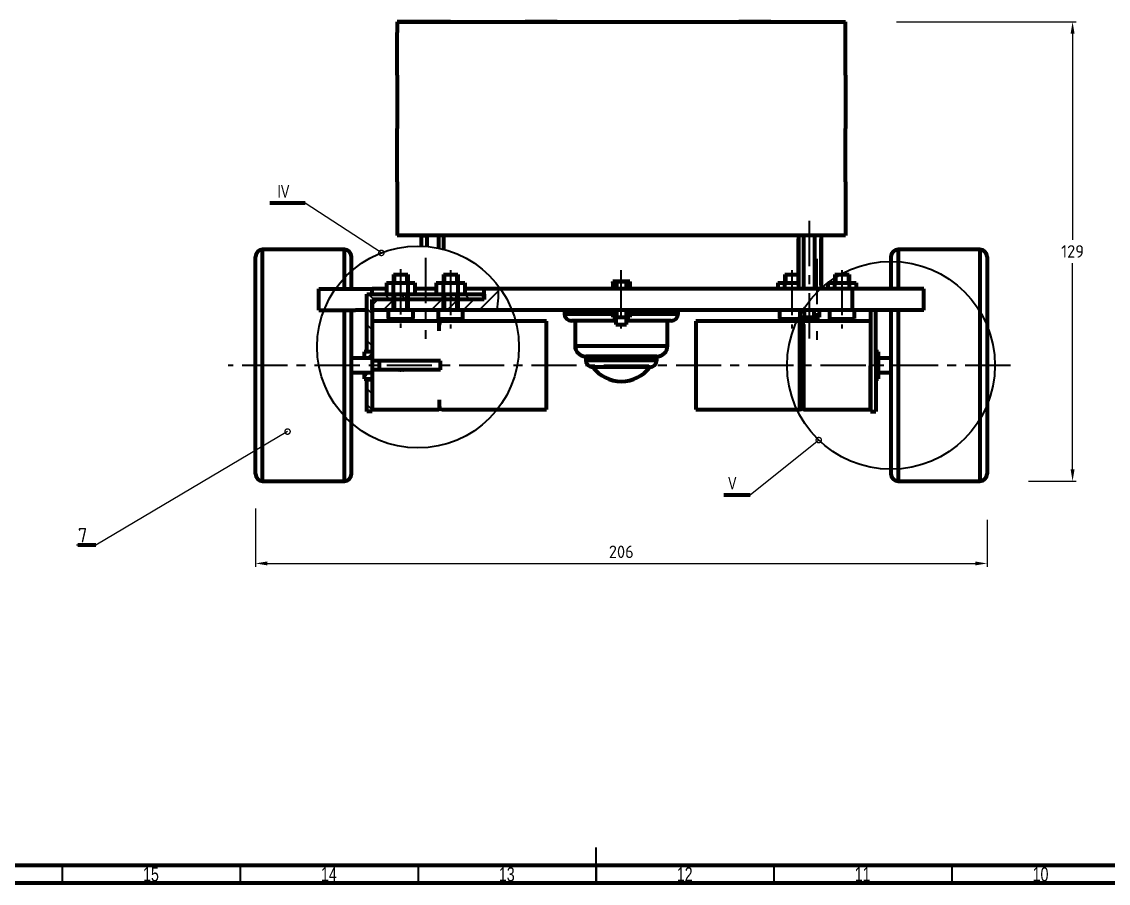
# Model space of a CAD drawing. Header units: millimetres. Extents: x 15 to 1184, y 5 to 836.
# Drawn here: x 438.1 to 743.4, y 5 to 247 of the extents above; entities that cross this region are included whole.
import ezdxf
from ezdxf import colors
from ezdxf.entities.mleader import LeaderData, LeaderLine
from ezdxf.math import Vec2, Vec3

# ---------------------------------------------------------------- set-up
doc = ezdxf.new("R2010")
doc.units = ezdxf.units.MM
doc.header["$PDSIZE"] = -1
doc.linetypes.add('CENTERX2', pattern=[20.32, 12.7, -2.54, 2.54, -2.54])
doc.layers.get('0').update_dxf_attribs({"lineweight": 70})
for name, color, linetype, lineweight in [('D35', 7, 'Continuous', 35), ('D70', 7, 'Continuous', 70), ('DIM', 2, 'Continuous', 35), ('HAT', 4, 'Continuous', 35), ('TRUC', 6, 'CENTERX2', 35)]:
    doc.layers.add(name, color=color, linetype=linetype, lineweight=lineweight)
doc.styles.add('SLDTEXTSTYLE0', font='TXT', dxfattribs={"width": 0.75})
doc.styles.get("Standard").update_dxf_attribs({"font": ''})
doc.styles.get('Standard').set_extended_font_data('TCVN 7284')
doc.dimstyles.new('ISO-25', dxfattribs={"dimtxt": 2.5, "dimasz": 2.5, "dimexe": 1.25, "dimexo": 0.625, "dimtad": 1, "dimtxsty": 'Standard', "dimcen": 2.5, "dimadec": 0, "dimazin": 0, "dimtfac": 1, "dimtmove": 0, "dimatfit": 3, "dimfxl": 1, "dimarcsym": 0})
pattern_1 = [(135, (-97.7323, 0), (-2.245064, -2.245064), [])]
pattern_2 = [(45, (-97.7323, 0), (-2.245064, 2.245064), [])]

# ---------------------------------------------------------------- blocks, each defined once
blk = doc.blocks.new('*D13')
at = {"layer": 'Defpoints', "color": 0, "transparency": 16777216}
for p in [(682.9, 246.95), (720.01, 117.95), (733.42, 117.95)]:
    blk.add_point(p, dxfattribs=at)
at = {"layer": 'DIM', "color": 0, "lineweight": -2, "transparency": 16777216}
for p, q in [((683.9, 246.95), (734.42, 246.95)), ((733.42, 243.65), (733.42, 185.73)), ((733.42, 121.25), (733.42, 179.18)), ((721.01, 117.95), (734.42, 117.95))]:
    blk.add_line(p, q, dxfattribs=at)
at = {"layer": 'DIM', "color": 0, "transparency": 16777216}
for points in [[(732.87, 243.65), (733.97, 243.65), (733.42, 246.95)], [(732.87, 121.25), (733.97, 121.25), (733.42, 117.95)]]:
    blk.add_solid(points, dxfattribs=at)
at = {"layer": 'DIM', "color": 0, "transparency": 16777216, "insert": (733.42, 182.45), "char_height": 3.5, "attachment_point": 5}
blk.add_mtext('129', dxfattribs=at)
blk = doc.blocks.new('*D14')
at = {"layer": 'Defpoints', "color": 0, "transparency": 16777216}
for p in [(503.79, 111.22), (709.39, 108.09), (709.39, 94.82)]:
    blk.add_point(p, dxfattribs=at)
at = {"layer": 'DIM', "color": 0, "lineweight": -2, "transparency": 16777216}
for p, q in [((503.79, 110.22), (503.79, 93.82)), ((709.39, 107.09), (709.39, 93.82)), ((507.09, 94.82), (706.09, 94.82))]:
    blk.add_line(p, q, dxfattribs=at)
at = {"layer": 'DIM', "color": 0, "transparency": 16777216}
for points in [[(507.09, 95.37), (507.09, 94.27), (503.79, 94.82)], [(706.09, 95.37), (706.09, 94.27), (709.39, 94.82)]]:
    blk.add_solid(points, dxfattribs=at)
at = {"layer": 'DIM', "color": 0, "transparency": 16777216, "insert": (606.59, 98.09), "char_height": 3.5, "attachment_point": 5}
blk.add_mtext('206', dxfattribs=at)
blk = doc.blocks.new('_DotSmall')
at = {"color": 0, "linetype": 'ByBlock', "const_width": 0.5}
blk.add_lwpolyline([(-0.0625, 0, 1), (0.0625, 0, 1)], format="xyb", close=True, dxfattribs=at)

msp = doc.modelspace()

# ---------------------------------------------------------------- hatches: boundary and pattern name
at = {"linetype": 'Continuous', "lineweight": 18}
h = msp.add_hatch(dxfattribs=at)
h.set_pattern_fill('ANSI34', style=0)
edge = h.paths.add_edge_path(flags=0)
edge.add_spline(control_points=[(669.789, 171.953), (669.87, 170.888), (669.765, 168.855), (669.567, 166.866), (669.454, 165.953)], knot_values=[0.6086921, 0.6086921, 0.6086921, 0.6086921, 0.6295346, 0.6475024, 0.6475024, 0.6475024, 0.6475024], weights=[1, 1, 1, 1, 1], degree=3, periodic=0)
edge.add_spline(control_points=[(669.454, 165.953), (669.567, 166.866), (669.765, 168.855), (669.87, 170.888), (669.789, 171.953)], knot_values=[0.3524976, 0.3524976, 0.3524976, 0.3524976, 0.3704654, 0.3913079, 0.3913079, 0.3913079, 0.3913079], weights=[1, 1, 1, 1, 1], degree=3, periodic=0)
at = {"layer": 'HAT'}
h = msp.add_hatch(dxfattribs=at)
h.set_pattern_fill('ANSI34', color=256, style=0)
h.set_pattern_definition([(45, (-97.732, 0), (-13.4704, 13.4704), []), (45, (-93.242, 0), (-13.4704, 13.4704), []), (45, (-88.752, 0), (-13.4704, 13.4704), []), (45, (-84.262, 0), (-13.4704, 13.4704), [])])
edge = h.paths.add_edge_path(flags=0)
edge.add_line((572.057, 171.953), (568.088, 171.953))
edge.add_line((568.088, 171.953), (568.088, 168.953))
edge.add_line((568.088, 168.953), (536.588, 168.953))
edge.add_line((536.588, 168.953), (536.588, 165.953))
edge.add_line((536.588, 165.953), (571.722, 165.953))
edge.add_spline(control_points=[(571.722, 165.953), (571.835, 166.866), (572.033, 168.855), (572.137, 170.888), (572.057, 171.953)], knot_values=[0.3524976, 0.3524976, 0.3524976, 0.3524976, 0.3704654, 0.3913079, 0.3913079, 0.3913079, 0.3913079], weights=[1, 1, 1, 1, 1], degree=3, periodic=0)
h = msp.add_hatch(dxfattribs=at)
h.set_pattern_fill('ANSI31', color=256, angle=90, style=0)
h.set_pattern_definition(pattern_1)
h.paths.add_polyline_path([(535.088, 170.453), (535.088, 154.453), (536.588, 154.453), (536.588, 168.953), (546.588, 168.953), (546.588, 170.453)], flags=0)
h = msp.add_hatch(dxfattribs=at)
h.set_pattern_fill('ANSI31', color=256, angle=90, style=0)
h.set_pattern_definition(pattern_1)
h.paths.add_polyline_path([(556.588, 170.453), (556.588, 168.953), (568.088, 168.953), (568.088, 170.453)], flags=0)
h = msp.add_hatch(dxfattribs=at)
h.set_pattern_fill('ANSI31', color=256, style=0)
h.set_pattern_definition(pattern_2)
h.paths.add_polyline_path([(534.288, 154.203), (534.288, 152.453), (536.588, 152.453), (536.588, 154.203)], flags=0)
h = msp.add_hatch(dxfattribs=at)
h.set_pattern_fill('ANSI31', color=256, style=0)
h.set_pattern_definition(pattern_2)
h.paths.add_polyline_path([(534.288, 148.453), (534.288, 146.703), (536.588, 146.703), (536.588, 148.453)], flags=0)
h = msp.add_hatch(dxfattribs=at)
h.set_pattern_fill('ANSI31', color=256, angle=90, style=0)
h.set_pattern_definition(pattern_1)
h.paths.add_polyline_path([(536.588, 137.453), (536.588, 146.453), (535.088, 146.453), (535.088, 137.453)], flags=0)

# ---------------------------------------------------------------- linework, layer by layer
at = {"color": 7, "linetype": 'Continuous', "lineweight": 35}
for p, q in [((599.5, 5), (599.5, 15)), ((449.5, 10), (449.5, 5)), ((499.5, 10), (499.5, 5)), ((549.5, 10), (549.5, 5)), ((599.5, 10), (599.5, 5)), ((649.5, 10), (649.5, 5)), ((699.5, 10), (699.5, 5))]:
    msp.add_line(p, q, dxfattribs=at)
at = {"color": 7, "linetype": 'Continuous', "lineweight": 70}
for p, q in [((1179, 10), (20, 10)), ((1184, 5), (15, 5))]:
    msp.add_line(p, q, dxfattribs=at)
at = {"layer": 'D35'}
for p, q in [((588.588, 246.953), (603.588, 246.953)), ((618.588, 246.953), (609.588, 246.953)), ((542.588, 175.021), (542.588, 174.909)), ((542.588, 174.363), (542.588, 174.251)), ((542.591, 175.953), (543.091, 175.952)), ((543.091, 175.952), (543.091, 173.663)), ((546.585, 175.953), (546.085, 175.953)), ((546.085, 175.953), (546.085, 173.67)), ((546.588, 174.909), (546.588, 175.021)), ((546.588, 174.251), (546.588, 174.363)), ((556.614, 175.021), (556.614, 174.909)), ((556.614, 174.363), (556.614, 174.251)), ((556.617, 175.953), (557.117, 175.952)), ((556.978, 175.953), (560.198, 175.953)), ((557.108, 175.971), (557.108, 173.684)), ((560.103, 175.971), (560.103, 173.688)), ((560.612, 175.953), (560.112, 175.953)), ((560.614, 174.909), (560.614, 175.021)), ((560.614, 174.251), (560.614, 174.363)), ((652.562, 175.021), (652.562, 174.909)), ((652.562, 174.363), (652.562, 174.251)), ((653.056, 175.952), (653.056, 173.684)), ((656.068, 175.952), (656.068, 173.684)), ((666.614, 175.021), (666.614, 174.909)), ((666.614, 174.363), (666.614, 174.251)), ((666.617, 175.953), (667.117, 175.952)), ((666.978, 175.953), (670.198, 175.953)), ((666.978, 175.953), (670.198, 175.953)), ((667.108, 175.952), (667.108, 173.684)), ((670.612, 175.953), (670.112, 175.953)), ((670.121, 175.952), (670.121, 173.684)), ((670.614, 174.909), (670.614, 175.021)), ((670.614, 174.251), (670.614, 174.363)), ((542.588, 173.705), (542.588, 173.673)), ((546.588, 173.673), (546.588, 173.705)), ((548.597, 173.673), (546.597, 173.67)), ((555.088, 173.673), (555.088, 173.663)), ((555.088, 173.663), (555.465, 173.663)), ((555.465, 173.663), (558.395, 173.663)), ((556.614, 173.705), (556.614, 173.673)), ((558.395, 173.663), (561.518, 173.663)), ((560.614, 173.673), (560.614, 173.705)), ((562.623, 173.673), (560.623, 173.67)), ((561.518, 173.663), (562.088, 173.663)), ((562.088, 173.663), (562.088, 173.673)), ((562.623, 173.35), (562.623, 170.775)), ((652.562, 173.705), (652.562, 173.673)), ((656.413, 172.953), (656.413, 171.953)), ((665.088, 173.663), (665.465, 173.663)), ((665.088, 173.663), (665.465, 173.663)), ((665.465, 173.663), (668.395, 173.663)), ((665.465, 173.663), (668.395, 173.663)), ((666.614, 173.705), (666.614, 173.673)), ((670.614, 173.673), (670.614, 173.705)), ((672.623, 173.673), (670.623, 173.67)), ((672.623, 173.35), (672.623, 171.953)), ((540.579, 170.453), (542.579, 170.46)), ((541.088, 170.463), (541.088, 170.453)), ((541.088, 170.463), (541.36, 170.463)), ((541.36, 170.463), (544.146, 170.463)), ((543.091, 170.463), (543.091, 165.953)), ((544.146, 170.463), (547.374, 170.463)), ((546.085, 170.463), (546.085, 165.953)), ((548.088, 170.463), (547.374, 170.463)), ((548.088, 170.453), (548.088, 170.463)), ((555.088, 170.463), (555.088, 170.453)), ((555.088, 170.463), (555.465, 170.463)), ((555.465, 170.463), (558.395, 170.463)), ((568.088, 168.953), (556.588, 168.953)), ((557.117, 170.463), (557.117, 165.953)), ((558.395, 170.463), (561.518, 170.463)), ((560.112, 170.463), (560.112, 165.953)), ((562.088, 170.463), (561.518, 170.463)), ((562.088, 170.453), (562.088, 170.463)), ((536.588, 162.753), (536.588, 160.953)), ((604.887, 163.953), (604.207, 163.953)), ((604.838, 163.953), (604.838, 163.943)), ((604.838, 163.943), (608.338, 163.943)), ((607.181, 163.953), (604.887, 163.953)), ((605.088, 163.828), (605.088, 163.765)), ((605.088, 163.328), (605.088, 163.265)), ((605.088, 162.828), (605.088, 162.765)), ((605.088, 162.328), (605.088, 162.265)), ((607.639, 161.953), (606.588, 161.953)), ((608.882, 163.953), (607.181, 163.953)), ((608.088, 163.515), (608.088, 163.578)), ((608.088, 163.015), (608.088, 163.078)), ((608.088, 162.515), (608.088, 162.578)), ((608.338, 163.943), (608.338, 163.953)), ((608.97, 163.953), (608.882, 163.953)), ((536.588, 160.953), (536.588, 160.453)), ((536.588, 157.453), (536.588, 156.953)), ((536.588, 154.453), (535.088, 154.453)), ((535.088, 154.203), (535.088, 154.453)), ((536.588, 154.203), (536.588, 152.453)), ((536.588, 152.453), (534.288, 152.453)), ((536.588, 152.453), (536.588, 148.453)), ((536.588, 151.807), (536.588, 149.098)), ((536.588, 151.743), (537.088, 151.743)), ((536.588, 151.743), (539.588, 151.723)), ((536.588, 151.743), (538.588, 151.743)), ((537.173, 151.743), (537.15, 151.743)), ((537.514, 151.736), (537.521, 151.743)), ((537.623, 151.743), (537.521, 151.743)), ((538.073, 151.743), (537.971, 151.743)), ((538.523, 151.743), (538.421, 151.743)), ((555.769, 151.49), (538.588, 151.49)), ((538.725, 151.49), (538.669, 151.49)), ((538.725, 151.49), (538.669, 151.49)), ((538.973, 151.743), (538.871, 151.743)), ((538.973, 151.743), (538.871, 151.743)), ((539.175, 151.49), (539.119, 151.49)), ((539.423, 151.743), (539.321, 151.743)), ((539.625, 151.49), (539.569, 151.49)), ((539.873, 151.743), (539.771, 151.743)), ((540.075, 151.49), (540.019, 151.49)), ((540.323, 151.743), (540.221, 151.743)), ((540.525, 151.49), (540.469, 151.49)), ((540.773, 151.743), (540.671, 151.743)), ((540.975, 151.49), (540.919, 151.49)), ((541.223, 151.743), (541.121, 151.743)), ((541.425, 151.49), (541.369, 151.49)), ((541.673, 151.743), (541.571, 151.743)), ((541.875, 151.49), (541.819, 151.49)), ((541.866, 151.481), (541.875, 151.49)), ((542.014, 151.737), (542.021, 151.743)), ((542.123, 151.743), (542.021, 151.743)), ((542.325, 151.49), (542.269, 151.49)), ((542.573, 151.743), (542.471, 151.743)), ((542.775, 151.49), (542.719, 151.49)), ((543.023, 151.743), (542.921, 151.743)), ((543.225, 151.49), (543.169, 151.49)), ((543.473, 151.743), (543.371, 151.743)), ((543.675, 151.49), (543.619, 151.49)), ((543.923, 151.743), (543.821, 151.743)), ((544.125, 151.49), (544.069, 151.49)), ((544.373, 151.743), (544.271, 151.743)), ((544.575, 151.49), (544.519, 151.49)), ((545.025, 151.49), (544.969, 151.49)), ((545.475, 151.49), (545.419, 151.49)), ((545.723, 151.743), (545.621, 151.743)), ((545.925, 151.49), (545.869, 151.49)), ((546.173, 151.743), (546.071, 151.743)), ((546.375, 151.49), (546.319, 151.49)), ((546.623, 151.743), (546.521, 151.743)), ((546.825, 151.49), (546.769, 151.49)), ((547.073, 151.743), (546.971, 151.743)), ((547.275, 151.49), (547.219, 151.49)), ((547.266, 151.481), (547.275, 151.49)), ((547.414, 151.736), (547.421, 151.743)), ((547.523, 151.743), (547.421, 151.743)), ((547.725, 151.49), (547.669, 151.49)), ((547.973, 151.743), (547.871, 151.743)), ((548.175, 151.49), (548.119, 151.49)), ((548.423, 151.743), (548.321, 151.743)), ((548.625, 151.49), (548.569, 151.49)), ((548.873, 151.743), (548.771, 151.743)), ((549.075, 151.49), (549.019, 151.49)), ((549.323, 151.743), (549.221, 151.743)), ((549.525, 151.49), (549.469, 151.49)), ((549.773, 151.743), (549.671, 151.743)), ((549.975, 151.49), (549.919, 151.49)), ((550.223, 151.743), (550.121, 151.743)), ((550.425, 151.49), (550.369, 151.49)), ((550.673, 151.743), (550.571, 151.743)), ((550.875, 151.49), (550.819, 151.49)), ((551.123, 151.743), (551.021, 151.743)), ((551.325, 151.49), (551.269, 151.49)), ((551.573, 151.743), (551.471, 151.743)), ((551.775, 151.49), (551.719, 151.49)), ((552.023, 151.743), (551.921, 151.743)), ((552.225, 151.49), (552.169, 151.49)), ((552.473, 151.743), (552.371, 151.743)), ((552.675, 151.49), (552.619, 151.49)), ((552.923, 151.743), (552.821, 151.743)), ((553.125, 151.49), (553.069, 151.49)), ((553.373, 151.743), (553.271, 151.743)), ((553.575, 151.49), (553.519, 151.49)), ((553.823, 151.743), (553.721, 151.743)), ((554.025, 151.49), (553.969, 151.49)), ((554.273, 151.743), (554.171, 151.743)), ((554.475, 151.49), (554.419, 151.49)), ((554.475, 151.49), (554.419, 151.49)), ((554.723, 151.743), (554.621, 151.743)), ((554.925, 151.49), (554.869, 151.49)), ((555.173, 151.743), (555.071, 151.743)), ((555.375, 151.49), (555.319, 151.49)), ((555.366, 151.481), (555.375, 151.49)), ((555.623, 151.743), (555.521, 151.743)), ((678.088, 150.453), (676.588, 150.453)), ((534.288, 148.453), (536.588, 148.453)), ((536.588, 148.453), (536.588, 146.703)), ((537.296, 149.163), (537.398, 149.163)), ((537.746, 149.163), (537.848, 149.163)), ((538.196, 149.163), (538.298, 149.163)), ((555.769, 149.415), (538.588, 149.415)), ((538.646, 149.163), (538.748, 149.163)), ((538.894, 149.415), (538.95, 149.415)), ((539.096, 149.163), (539.198, 149.163)), ((539.344, 149.415), (539.4, 149.415)), ((539.546, 149.163), (539.648, 149.163)), ((539.794, 149.415), (539.85, 149.415)), ((539.794, 149.415), (539.85, 149.415)), ((539.996, 149.163), (540.098, 149.163)), ((540.244, 149.415), (540.3, 149.415)), ((540.446, 149.163), (540.548, 149.163)), ((540.694, 149.415), (540.75, 149.415)), ((540.694, 149.415), (540.75, 149.415)), ((540.896, 149.163), (540.998, 149.163)), ((541.144, 149.415), (541.2, 149.415)), ((541.346, 149.163), (541.448, 149.163)), ((541.594, 149.415), (541.65, 149.415)), ((541.594, 149.415), (541.65, 149.415)), ((541.796, 149.163), (541.898, 149.163)), ((542.044, 149.415), (542.1, 149.415)), ((542.246, 149.163), (542.348, 149.163)), ((542.494, 149.415), (542.55, 149.415)), ((542.696, 149.163), (542.798, 149.163)), ((542.944, 149.415), (543, 149.415)), ((543.146, 149.163), (543.248, 149.163)), ((543.394, 149.415), (543.45, 149.415)), ((543.596, 149.163), (543.698, 149.163)), ((543.844, 149.415), (543.9, 149.415)), ((544.294, 149.415), (544.35, 149.415)), ((544.744, 149.415), (544.8, 149.415)), ((545.194, 149.415), (545.25, 149.415)), ((545.644, 149.415), (545.7, 149.415)), ((545.846, 149.163), (545.948, 149.163)), ((546.094, 149.415), (546.15, 149.415)), ((546.296, 149.163), (546.398, 149.163)), ((546.544, 149.415), (546.6, 149.415)), ((546.746, 149.163), (546.848, 149.163)), ((546.994, 149.415), (547.05, 149.415)), ((547.196, 149.163), (547.298, 149.163)), ((547.444, 149.415), (547.5, 149.415)), ((547.646, 149.163), (547.748, 149.163)), ((547.894, 149.415), (547.95, 149.415)), ((548.096, 149.163), (548.198, 149.163)), ((548.344, 149.415), (548.4, 149.415)), ((548.546, 149.163), (548.648, 149.163)), ((548.794, 149.415), (548.85, 149.415)), ((548.996, 149.163), (549.098, 149.163)), ((549.244, 149.415), (549.3, 149.415)), ((549.446, 149.163), (549.548, 149.163)), ((549.694, 149.415), (549.75, 149.415)), ((549.896, 149.163), (549.998, 149.163)), ((550.144, 149.415), (550.2, 149.415)), ((550.346, 149.163), (550.448, 149.163)), ((550.594, 149.415), (550.65, 149.415)), ((550.796, 149.163), (550.898, 149.163)), ((551.044, 149.415), (551.1, 149.415)), ((551.044, 149.415), (551.1, 149.415)), ((551.246, 149.163), (551.348, 149.163)), ((551.494, 149.415), (551.55, 149.415)), ((551.494, 149.415), (551.55, 149.415)), ((551.696, 149.163), (551.798, 149.163)), ((551.944, 149.415), (552, 149.415)), ((552.146, 149.163), (552.248, 149.163)), ((552.394, 149.415), (552.45, 149.415)), ((552.596, 149.163), (552.698, 149.163)), ((552.844, 149.415), (552.9, 149.415)), ((553.046, 149.163), (553.148, 149.163)), ((553.294, 149.415), (553.35, 149.415)), ((553.496, 149.163), (553.598, 149.163)), ((553.744, 149.415), (553.8, 149.415)), ((553.946, 149.163), (554.048, 149.163)), ((554.194, 149.415), (554.25, 149.415)), ((554.396, 149.163), (554.498, 149.163)), ((554.644, 149.415), (554.7, 149.415)), ((554.846, 149.163), (554.948, 149.163)), ((555.094, 149.415), (555.15, 149.415)), ((555.094, 149.415), (555.15, 149.415)), ((555.296, 149.163), (555.398, 149.163)), ((555.544, 149.415), (555.6, 149.415)), ((536.588, 143.953), (536.588, 143.453)), ((536.588, 139.953), (536.588, 138.153))]:
    msp.add_line(p, q, dxfattribs=at)
for centre, radius in [((549.459, 155.613), 28.355), ((682.388, 150.453), 29.2)]:
    msp.add_circle(centre, radius, dxfattribs=at)
for centre, radius, start, end in [((536.688, 162.753), 0.1, 90, 180), ((555.288, 162.753), 0.1, 0, 90), ((671.888, 163.653), 0.2, 270, 0), ((536.688, 138.153), 0.1, 180, 270)]:
    msp.add_arc(centre, radius, start, end, dxfattribs=at)
for points, knots in [([(571.722, 165.953), (571.861, 167.108), (572.1, 169.102), (572.069, 171.109), (572.057, 171.953)], [0, 0, 0, 0, 0.5794373, 1, 1, 1, 1]), ([(606.588, 161.953), (606.43, 161.953), (606.113, 161.953), (605.709, 161.953), (605.415, 161.953), (605.278, 161.953), (605.302, 161.953), (605.405, 161.953), (605.449, 161.953)], [0, 0, 0, 0, 0.1791952, 0.35832573, 0.53700109, 0.71621949, 0.87940021, 1, 1, 1, 1]), ([(607.979, 161.953), (607.969, 161.953), (607.947, 161.953), (607.784, 161.953), (607.663, 161.953), (607.639, 161.953)], [0, 0, 0, 0, 0.4141284, 0.8832213, 1, 1, 1, 1]), ([(537.962, 151.727), (537.962, 151.73), (537.966, 151.746), (537.969, 151.744), (537.971, 151.743)], [0, 0, 0, 0, 0.2123876, 1, 1, 1, 1]), ([(538.412, 151.727), (538.412, 151.73), (538.416, 151.746), (538.419, 151.744), (538.421, 151.743)], [0, 0, 0, 0, 0.21426662, 1, 1, 1, 1]), ([(538.862, 151.727), (538.862, 151.73), (538.865, 151.746), (538.869, 151.744), (538.871, 151.743)], [0, 0, 0, 0, 0.2158613, 1, 1, 1, 1]), ([(539.312, 151.727), (539.312, 151.73), (539.315, 151.746), (539.319, 151.744), (539.321, 151.743)], [0, 0, 0, 0, 0.2167525, 1, 1, 1, 1]), ([(539.762, 151.727), (539.762, 151.73), (539.765, 151.746), (539.768, 151.744), (539.771, 151.743)], [0, 0, 0, 0, 0.2165603, 1, 1, 1, 1]), ([(540.212, 151.727), (540.212, 151.73), (540.215, 151.746), (540.218, 151.744), (540.221, 151.743)], [0, 0, 0, 0, 0.2149194, 1, 1, 1, 1]), ([(540.662, 151.727), (540.662, 151.73), (540.665, 151.746), (540.668, 151.744), (540.671, 151.743)], [0, 0, 0, 0, 0.212149, 1, 1, 1, 1]), ([(541.112, 151.727), (541.112, 151.73), (541.115, 151.746), (541.118, 151.744), (541.121, 151.743)], [0, 0, 0, 0, 0.20984724, 1, 1, 1, 1]), ([(541.562, 151.727), (541.562, 151.73), (541.566, 151.746), (541.569, 151.744), (541.571, 151.743)], [0, 0, 0, 0, 0.2091157, 1, 1, 1, 1]), ([(542.462, 151.727), (542.463, 151.73), (542.466, 151.746), (542.469, 151.744), (542.471, 151.743)], [0, 0, 0, 0, 0.2110399, 1, 1, 1, 1]), ([(542.912, 151.727), (542.912, 151.73), (542.916, 151.746), (542.919, 151.744), (542.921, 151.743)], [0, 0, 0, 0, 0.2128396, 1, 1, 1, 1]), ([(543.362, 151.727), (543.362, 151.73), (543.366, 151.746), (543.369, 151.744), (543.371, 151.743)], [0, 0, 0, 0, 0.2146832, 1, 1, 1, 1]), ([(543.812, 151.727), (543.812, 151.73), (543.815, 151.746), (543.819, 151.744), (543.821, 151.743)], [0, 0, 0, 0, 0.2161398, 1, 1, 1, 1]), ([(544.262, 151.727), (544.262, 151.73), (544.265, 151.746), (544.269, 151.744), (544.271, 151.743)], [0, 0, 0, 0, 0.2168038, 1, 1, 1, 1]), ([(545.612, 151.727), (545.612, 151.73), (545.615, 151.746), (545.618, 151.744), (545.621, 151.743)], [0, 0, 0, 0, 0.21147736, 1, 1, 1, 1]), ([(546.062, 151.727), (546.062, 151.73), (546.066, 151.746), (546.068, 151.744), (546.071, 151.743)], [0, 0, 0, 0, 0.20954118, 1, 1, 1, 1]), ([(546.512, 151.727), (546.512, 151.73), (546.516, 151.746), (546.519, 151.744), (546.521, 151.743)], [0, 0, 0, 0, 0.2091769, 1, 1, 1, 1]), ([(546.962, 151.727), (546.963, 151.73), (546.966, 151.746), (546.969, 151.744), (546.971, 151.743)], [0, 0, 0, 0, 0.2099693, 1, 1, 1, 1]), ([(547.862, 151.727), (547.862, 151.73), (547.866, 151.746), (547.869, 151.744), (547.871, 151.743)], [0, 0, 0, 0, 0.2133069, 1, 1, 1, 1]), ([(548.312, 151.727), (548.312, 151.73), (548.316, 151.746), (548.319, 151.744), (548.321, 151.743)], [0, 0, 0, 0, 0.21507866, 1, 1, 1, 1]), ([(548.762, 151.727), (548.762, 151.73), (548.765, 151.746), (548.769, 151.744), (548.771, 151.743)], [0, 0, 0, 0, 0.21636904, 1, 1, 1, 1]), ([(549.212, 151.727), (549.212, 151.73), (549.215, 151.746), (549.219, 151.744), (549.221, 151.743)], [0, 0, 0, 0, 0.2167758, 1, 1, 1, 1]), ([(549.662, 151.727), (549.662, 151.73), (549.665, 151.746), (549.668, 151.744), (549.671, 151.743)], [0, 0, 0, 0, 0.2159236, 1, 1, 1, 1]), ([(550.112, 151.727), (550.112, 151.73), (550.115, 151.746), (550.118, 151.744), (550.121, 151.743)], [0, 0, 0, 0, 0.213588, 1, 1, 1, 1]), ([(550.562, 151.727), (550.562, 151.73), (550.565, 151.746), (550.568, 151.744), (550.571, 151.743)], [0, 0, 0, 0, 0.2108539, 1, 1, 1, 1]), ([(551.012, 151.727), (551.012, 151.73), (551.016, 151.746), (551.018, 151.744), (551.021, 151.743)], [0, 0, 0, 0, 0.2093313, 1, 1, 1, 1]), ([(551.462, 151.727), (551.462, 151.73), (551.466, 151.746), (551.469, 151.744), (551.471, 151.743)], [0, 0, 0, 0, 0.2093095, 1, 1, 1, 1]), ([(551.912, 151.727), (551.913, 151.73), (551.916, 151.746), (551.919, 151.744), (551.921, 151.743)], [0, 0, 0, 0, 0.2103169, 1, 1, 1, 1]), ([(552.362, 151.727), (552.362, 151.73), (552.366, 151.746), (552.369, 151.744), (552.371, 151.743)], [0, 0, 0, 0, 0.2119334, 1, 1, 1, 1]), ([(552.812, 151.727), (552.812, 151.73), (552.816, 151.746), (552.819, 151.744), (552.821, 151.743)], [0, 0, 0, 0, 0.2137808, 1, 1, 1, 1]), ([(553.262, 151.727), (553.262, 151.73), (553.265, 151.746), (553.269, 151.744), (553.271, 151.743)], [0, 0, 0, 0, 0.215456, 1, 1, 1, 1]), ([(553.712, 151.727), (553.712, 151.73), (553.715, 151.746), (553.719, 151.744), (553.721, 151.743)], [0, 0, 0, 0, 0.2165457, 1, 1, 1, 1]), ([(554.162, 151.727), (554.162, 151.73), (554.165, 151.746), (554.169, 151.744), (554.171, 151.743)], [0, 0, 0, 0, 0.2166693, 1, 1, 1, 1]), ([(554.612, 151.727), (554.612, 151.73), (554.615, 151.746), (554.618, 151.744), (554.621, 151.743)], [0, 0, 0, 0, 0.2154443, 1, 1, 1, 1]), ([(555.058, 151.712), (555.059, 151.719), (555.063, 151.745), (555.068, 151.744), (555.071, 151.743)], [0, 0, 0, 0, 0.2465833, 1, 1, 1, 1]), ([(555.058, 151.712), (555.059, 151.719), (555.063, 151.745), (555.068, 151.744), (555.071, 151.743)], [0, 0, 0, 0, 0.246594, 1, 1, 1, 1]), ([(555.512, 151.727), (555.513, 151.73), (555.516, 151.746), (555.519, 151.744), (555.521, 151.743)], [0, 0, 0, 0, 0.2127527, 1, 1, 1, 1]), ([(555.512, 151.727), (555.513, 151.73), (555.516, 151.746), (555.519, 151.744), (555.521, 151.743)], [0, 0, 0, 0, 0.2127527, 1, 1, 1, 1])]:
    msp.add_open_spline(points, degree=3, knots=knots, dxfattribs=at)
at = {"layer": 'D70'}
for p, q in [((546.588, 246.953), (543.588, 246.953)), ((543.588, 246.953), (543.588, 243.953)), ((543.588, 246.953), (669.588, 246.953)), ((558.588, 246.953), (546.588, 246.953)), ((558.588, 246.953), (573.588, 246.953)), ((588.588, 246.953), (579.588, 246.953)), ((618.588, 246.953), (633.588, 246.953)), ((648.588, 246.953), (639.588, 246.953)), ((648.588, 246.953), (666.588, 246.953)), ((666.588, 246.953), (669.588, 246.953)), ((669.588, 231.953), (669.588, 246.953)), ((543.588, 231.953), (543.588, 243.953)), ((543.588, 231.953), (543.588, 216.953)), ((669.588, 231.953), (669.588, 216.953)), ((543.588, 201.953), (543.588, 216.953)), ((669.588, 201.953), (669.588, 216.953)), ((543.588, 201.953), (543.588, 189.953)), ((669.588, 201.953), (669.588, 189.953)), ((517.791, 195.964), (507.791, 195.964)), ((543.588, 189.953), (543.588, 186.953)), ((669.588, 189.953), (669.588, 186.953)), ((552.588, 186.953), (543.588, 186.953)), ((550.413, 183.952), (550.413, 186.953)), ((550.413, 186.953), (552.413, 186.953)), ((551.913, 186.953), (551.913, 183.814)), ((561.588, 186.953), (552.588, 186.953)), ((556.763, 186.953), (554.763, 186.953)), ((555.263, 186.953), (555.263, 183.368)), ((556.763, 183.011), (556.763, 186.953)), ((576.588, 186.953), (561.588, 186.953)), ((591.588, 186.953), (576.588, 186.953)), ((606.588, 186.953), (591.588, 186.953)), ((621.588, 186.953), (606.588, 186.953)), ((636.588, 186.953), (621.588, 186.953)), ((651.588, 186.953), (636.588, 186.953)), ((669.588, 186.953), (651.588, 186.953)), ((656.413, 186.953), (656.413, 171.953)), ((657.849, 171.953), (657.849, 186.953)), ((661.024, 171.953), (661.024, 186.953)), ((662.763, 186.953), (662.763, 171.953)), ((656.413, 172.953), (656.413, 185.953)), ((662.763, 172.953), (662.763, 185.953)), ((503.788, 119.953), (503.788, 180.953)), ((528.788, 182.953), (505.788, 182.953)), ((505.788, 117.953), (505.788, 182.953)), ((528.788, 171.953), (528.788, 182.953)), ((530.788, 171.953), (530.788, 180.953)), ((682.388, 180.953), (682.388, 171.953)), ((707.388, 182.953), (684.388, 182.953)), ((684.388, 182.953), (684.388, 171.953)), ((707.388, 182.953), (707.388, 117.953)), ((709.388, 180.953), (709.388, 119.953)), ((542.591, 175.953), (542.588, 173.665)), ((542.591, 175.953), (546.585, 175.953)), ((546.585, 175.953), (546.588, 173.67)), ((556.617, 175.953), (556.614, 173.665)), ((556.617, 175.953), (560.612, 175.953)), ((560.612, 175.953), (560.614, 173.67)), ((652.565, 175.953), (652.562, 173.665)), ((652.565, 175.953), (653.065, 175.952)), ((652.926, 175.953), (656.146, 175.953)), ((652.926, 175.953), (656.413, 175.953)), ((652.978, 175.953), (656.198, 175.953)), ((666.617, 175.953), (666.614, 173.665)), ((666.617, 175.953), (670.612, 175.953)), ((670.612, 175.953), (670.614, 173.67)), ((521.588, 165.953), (521.588, 171.953)), ((521.588, 171.953), (532.612, 171.953)), ((532.612, 171.953), (536.588, 171.953)), ((536.588, 170.453), (536.588, 171.953)), ((540.579, 171.953), (536.588, 171.953)), ((540.579, 173.663), (548.597, 173.673)), ((540.579, 173.663), (540.579, 170.453)), ((541.36, 173.663), (544.146, 173.663)), ((542.579, 165.953), (542.579, 173.663)), ((546.597, 173.67), (546.597, 170.463)), ((548.597, 173.673), (548.597, 170.453)), ((554.605, 171.953), (548.597, 171.953)), ((554.605, 173.663), (562.623, 173.673)), ((554.605, 173.663), (554.605, 170.453)), ((555.386, 173.663), (558.172, 173.663)), ((556.605, 170.46), (556.605, 173.663)), ((556.605, 165.953), (556.605, 173.663)), ((560.623, 173.67), (560.623, 170.463)), ((562.623, 173.673), (562.623, 170.453)), ((568.088, 171.953), (562.623, 171.953)), ((568.088, 168.953), (568.088, 171.953)), ((572.057, 171.953), (568.088, 171.953)), ((671.588, 171.953), (572.057, 171.953)), ((604.207, 173.963), (604.207, 173.953)), ((608.97, 173.963), (604.207, 173.963)), ((604.207, 173.958), (605.207, 173.958)), ((605.397, 173.953), (604.207, 173.953)), ((604.207, 173.74), (604.207, 171.953)), ((605.207, 173.958), (605.207, 171.953)), ((607.779, 173.953), (605.397, 173.953)), ((607.779, 173.953), (608.97, 173.953)), ((608.97, 173.953), (607.97, 173.953)), ((607.97, 173.953), (607.97, 171.953)), ((608.97, 173.953), (608.97, 173.963)), ((608.97, 173.953), (608.97, 173.74)), ((608.97, 173.74), (608.97, 171.953)), ((650.553, 173.663), (656.413, 173.663)), ((650.553, 173.663), (650.553, 171.953)), ((650.553, 173.35), (650.553, 171.953)), ((651.036, 173.663), (651.413, 173.663)), ((651.036, 173.663), (651.413, 173.663)), ((651.088, 173.673), (651.088, 173.663)), ((651.088, 173.663), (651.465, 173.663)), ((651.334, 173.663), (654.119, 173.663)), ((651.413, 173.663), (654.343, 173.663)), ((651.413, 173.663), (654.343, 173.663)), ((651.465, 173.663), (654.395, 173.663)), ((652.553, 171.953), (652.553, 173.663)), ((664.605, 173.663), (672.623, 173.673)), ((664.605, 173.663), (664.605, 171.953)), ((665.386, 173.663), (668.172, 173.663)), ((666.605, 171.953), (666.605, 173.663)), ((670.623, 173.67), (670.623, 171.953)), ((671.588, 165.953), (671.588, 171.953)), ((691.588, 171.953), (671.588, 171.953)), ((672.623, 173.673), (672.623, 171.953)), ((691.588, 165.953), (691.588, 171.953)), ((535.088, 154.453), (535.088, 170.453)), ((535.088, 170.453), (546.588, 170.453)), ((536.588, 168.953), (536.588, 154.453)), ((546.588, 168.953), (536.588, 168.953)), ((536.588, 165.953), (536.588, 168.953)), ((568.088, 168.953), (536.588, 168.953)), ((546.588, 170.453), (546.588, 165.953)), ((546.588, 170.453), (556.588, 170.453)), ((556.588, 168.953), (556.588, 170.453)), ((556.588, 170.453), (568.088, 170.453)), ((560.614, 170.453), (560.614, 165.953)), ((568.088, 170.453), (568.088, 168.953)), ((521.588, 165.953), (531.874, 165.953)), ((528.788, 117.953), (528.788, 165.953)), ((530.788, 119.953), (530.788, 165.953)), ((535.088, 165.953), (531.874, 165.953)), ((571.722, 165.953), (536.588, 165.953)), ((541.088, 165.953), (541.088, 163.653)), ((548.088, 163.653), (548.088, 165.953)), ((555.088, 165.953), (555.088, 163.653)), ((562.088, 163.653), (562.088, 165.953)), ((671.588, 165.953), (571.722, 165.953)), ((590.588, 165.953), (590.588, 164.953)), ((590.588, 164.953), (604.207, 164.953)), ((604.207, 165.963), (604.207, 165.953)), ((608.97, 165.963), (604.207, 165.963)), ((604.207, 165.958), (605.207, 165.958)), ((605.397, 165.953), (604.207, 165.953)), ((604.207, 165.74), (604.207, 163.953)), ((605.207, 165.958), (605.207, 163.953)), ((607.779, 165.953), (605.397, 165.953)), ((607.779, 165.953), (608.97, 165.953)), ((608.97, 165.953), (607.97, 165.953)), ((607.97, 165.953), (607.97, 163.953)), ((608.97, 165.953), (608.97, 165.963)), ((608.97, 165.953), (608.97, 165.74)), ((608.97, 165.74), (608.97, 163.953)), ((608.97, 164.953), (622.588, 164.953)), ((622.588, 164.953), (622.588, 165.953)), ((651.088, 165.953), (651.088, 163.653)), ((656.842, 163.943), (656.842, 165.953)), ((658.084, 163.943), (658.084, 165.953)), ((660.83, 163.943), (660.83, 165.953)), ((662.334, 163.943), (662.334, 165.953)), ((665.088, 165.953), (665.088, 163.653)), ((691.588, 165.953), (671.588, 165.953)), ((672.088, 163.653), (672.088, 165.953)), ((676.588, 165.953), (676.588, 150.453)), ((678.088, 150.453), (678.088, 165.953)), ((682.388, 165.953), (682.388, 119.953)), ((684.388, 165.953), (684.388, 117.953)), ((555.288, 162.853), (536.688, 162.853)), ((547.888, 163.453), (541.288, 163.453)), ((561.888, 163.453), (555.288, 163.453)), ((555.388, 160.174), (555.388, 162.753)), ((555.388, 162.153), (555.434, 162.153)), ((571.249, 162.853), (556.388, 162.853)), ((585.588, 162.853), (571.249, 162.853)), ((585.588, 138.053), (585.588, 162.853)), ((605.088, 162.953), (592.588, 162.953)), ((593.588, 162.953), (593.588, 155.953)), ((604.207, 163.953), (608.97, 163.953)), ((605.088, 163.953), (605.088, 161.953)), ((605.088, 161.953), (608.083, 161.953)), ((608.083, 161.953), (608.083, 163.943)), ((620.588, 162.953), (608.083, 162.953)), ((619.588, 155.953), (619.588, 162.953)), ((658.088, 162.853), (627.588, 162.853)), ((627.588, 162.853), (627.588, 138.053)), ((657.888, 163.453), (651.288, 163.453)), ((656.788, 138.053), (656.788, 162.853)), ((656.842, 163.943), (658.286, 163.943)), ((657.788, 161.853), (657.783, 161.953)), ((658.088, 163.653), (658.088, 163.943)), ((658.088, 163.943), (660.83, 163.943)), ((672.088, 162.853), (658.088, 162.853)), ((658.286, 163.943), (662.334, 163.943)), ((671.888, 163.453), (665.288, 163.453)), ((676.488, 162.853), (672.088, 162.853)), ((657.788, 159.475), (657.778, 159.619)), ((536.588, 156.953), (536.588, 143.953)), ((593.588, 155.953), (619.588, 155.953)), ((536.588, 154.203), (534.288, 154.203)), ((534.288, 154.203), (534.288, 152.453)), ((596.588, 152.953), (596.588, 151.953)), ((616.588, 152.953), (596.588, 152.953)), ((616.588, 152.953), (596.588, 152.953)), ((616.588, 151.953), (616.588, 152.953)), ((678.888, 154.203), (678.088, 154.203)), ((678.888, 146.703), (678.888, 154.203)), ((531.457, 152.453), (530.788, 152.453)), ((536.588, 152.453), (531.457, 152.453)), ((555.769, 151.743), (536.588, 151.743)), ((538.588, 151.743), (538.588, 149.163)), ((544.823, 151.743), (544.721, 151.743)), ((545.273, 151.743), (545.171, 151.743)), ((555.769, 151.49), (555.769, 151.743)), ((555.769, 149.163), (555.769, 151.49)), ((596.588, 151.953), (616.588, 151.953)), ((614.588, 149.953), (598.588, 149.953)), ((676.588, 150.453), (676.588, 137.453)), ((678.088, 150.453), (678.088, 137.453)), ((682.388, 152.453), (678.888, 152.453)), ((530.788, 148.453), (531.238, 148.453)), ((531.238, 148.453), (536.588, 148.453)), ((534.288, 148.453), (534.288, 146.703)), ((534.288, 146.703), (536.588, 146.703)), ((535.088, 146.453), (535.088, 146.703)), ((555.769, 149.163), (536.588, 149.163)), ((544.046, 149.163), (544.148, 149.163)), ((544.496, 149.163), (544.598, 149.163)), ((544.946, 149.163), (545.048, 149.163)), ((545.396, 149.163), (545.498, 149.163)), ((678.088, 146.703), (678.888, 146.703)), ((678.888, 148.453), (682.388, 148.453)), ((535.088, 146.453), (536.588, 146.453)), ((535.088, 137.453), (535.088, 146.453)), ((536.588, 146.453), (536.588, 137.453)), ((555.388, 140.732), (555.388, 139.053)), ((555.388, 140.732), (555.388, 138.153)), ((536.588, 137.453), (535.088, 137.453)), ((536.588, 140.453), (536.588, 139.953)), ((536.688, 138.053), (555.288, 138.053)), ((556.388, 138.053), (561.636, 138.053)), ((561.636, 138.053), (585.588, 138.053)), ((627.588, 138.053), (656.788, 138.053)), ((657.888, 138.053), (676.488, 138.053)), ((676.588, 137.453), (678.088, 137.453)), ((505.788, 117.953), (528.788, 117.953)), ((684.388, 117.953), (707.388, 117.953)), ((642.825, 114.025), (635.458, 114.025)), ((458.906, 99.945), (453.906, 99.945))]:
    msp.add_line(p, q, dxfattribs=at)
for centre, radius, start, end in [((505.788, 180.953), 2, 90, 180), ((528.788, 180.953), 2, 0, 90), ((684.388, 180.953), 2, 90, 180), ((707.388, 180.953), 2, 0, 90), ((592.588, 164.953), 2, 180, 270), ((620.588, 164.953), 2, 270, 0), ((541.288, 163.653), 0.2, 180, 270), ((547.888, 163.653), 0.2, 270, 0), ((555.288, 163.653), 0.2, 180, 270), ((556.388, 161.853), 1, 90, 180), ((561.888, 163.653), 0.2, 270, 0), ((651.288, 163.653), 0.2, 180, 270), ((656.788, 161.853), 1, 0, 90), ((657.888, 163.653), 0.2, 270, 0), ((665.288, 163.653), 0.2, 180, 270), ((676.488, 162.753), 0.1, 0, 90), ((596.588, 155.953), 3, 180, 270), ((616.588, 155.953), 3, 270, 0), ((598.588, 151.953), 2, 180, 270), ((606.588, 155.953), 10, 216.8699, 323.1301), ((614.588, 151.953), 2, 270, 0), ((555.288, 138.153), 0.1, 270, 0), ((556.388, 139.053), 1, 180, 270), ((656.788, 139.053), 1, 270, 0), ((657.888, 138.153), 0.1, 180, 270), ((676.488, 138.153), 0.1, 270, 0), ((505.788, 119.953), 2, 180, 270), ((528.788, 119.953), 2, 270, 360), ((684.388, 119.953), 2, 180, 270), ((707.388, 119.953), 2, 270, 360)]:
    msp.add_arc(centre, radius, start, end, dxfattribs=at)
for points, knots in [([(604.207, 173.74), (604.207, 173.845), (604.207, 173.952), (604.207, 173.953), (604.207, 173.953)], [0, 0, 0, 0, 0.9885645, 1, 1, 1, 1]), ([(604.207, 165.74), (604.207, 165.845), (604.207, 165.952), (604.207, 165.953), (604.207, 165.953)], [0, 0, 0, 0, 0.9885645, 1, 1, 1, 1]), ([(657.788, 161.953), (657.788, 161.932), (657.788, 161.689), (657.788, 160.779), (657.788, 159.22), (657.788, 157.243), (657.788, 155.041), (657.788, 152.748), (657.788, 150.453), (657.788, 148.157), (657.788, 145.865), (657.788, 143.66), (657.788, 141.694), (657.788, 140.094), (657.788, 138.959), (657.788, 138.275), (657.788, 138.193), (657.788, 138.153)], [0, 0, 0, 0, 0.0067343, 0.0793275, 0.1534613, 0.227595, 0.3001883, 0.369884, 0.4356409, 0.5013977, 0.5710934, 0.6436867, 0.7178204, 0.7919542, 0.8645474, 0.9342431, 1, 1, 1, 1]), ([(544.712, 151.727), (544.712, 151.73), (544.715, 151.746), (544.718, 151.744), (544.721, 151.743)], [0, 0, 0, 0, 0.21629427, 1, 1, 1, 1]), ([(545.162, 151.727), (545.162, 151.73), (545.165, 151.746), (545.168, 151.744), (545.171, 151.743)], [0, 0, 0, 0, 0.2142848, 1, 1, 1, 1]), ([(676.588, 138.153), (676.588, 138.193), (676.588, 138.275), (676.588, 138.959), (676.588, 140.094), (676.588, 141.694), (676.588, 143.66), (676.588, 145.865), (676.588, 148.115), (676.588, 149.617), (676.588, 150.324)], [0, 0, 0, 0, 0.1173014, 0.2416292, 0.3711257, 0.5033703, 0.635615, 0.7651115, 0.8894393, 1, 1, 1, 1])]:
    msp.add_open_spline(points, degree=3, knots=knots, dxfattribs=at)
at = {"layer": 'TRUC'}
for p, q in [((659.459, 158.026), (659.459, 192.969)), ((551.601, 180.625), (551.601, 157.854)), ((661.588, 180.372), (661.588, 157.601)), ((544.588, 177.462), (544.588, 161.017)), ((558.614, 177.209), (558.614, 160.764)), ((606.508, 177.209), (606.508, 160.764)), ((654.562, 177.209), (654.562, 160.764)), ((668.614, 177.209), (668.614, 160.764)), ((715.956, 150.453), (496.147, 150.453))]:
    msp.add_line(p, q, dxfattribs=at)

# ---------------------------------------------------------------- texts
at = {"color": 7, "linetype": 'Continuous', "lineweight": 0, "char_height": 3.9687, "attachment_point": 2, "style": 'SLDTEXTSTYLE0'}
for s, insert in [('15', (474.42, 9.5)), ('14', (524.42, 9.5)), ('13', (574.42, 9.5)), ('12', (624.42, 9.5)), ('11', (674.42, 9.5)), ('10', (724.42, 9.5))]:
    msp.add_mtext(s, dxfattribs=dict(at, insert=insert))
at = {"layer": 'D70', "char_height": 3.5, "attachment_point": 1, "style": 'SLDTEXTSTYLE0'}
for s, insert in [('IV', (509.98, 201.075)), ('V', (636.619, 119.136))]:
    msp.add_mtext(s, dxfattribs=dict(at, insert=insert))

# ---------------------------------------------------------------- dimensions: what is measured, and where the dimension line sits
at = {"layer": 'DIM'}
dim = msp.add_linear_dim(base=(733.423, 117.953), p1=(682.902, 246.953), p2=(720.008, 117.953), angle=90, text='129', dimstyle='ISO-25', override={"dimtxt": 3.5, "dimasz": 3.302, "dimexe": 1, "dimexo": 1, "dimgap": 1.524, "dimtih": 1, "dimtoh": 1, "dimzin": 1, "dimadec": 2, "dimtzin": 1}, dxfattribs=at)
dim.commit()
dim.dimension.update_dxf_attribs({"geometry": '*D13', "text_midpoint": (733.423, 182.453), "dimtype": 160})
dim = msp.add_linear_dim(base=(709.388, 94.82), p1=(503.788, 111.215), p2=(709.388, 108.092), text='206', dimstyle='ISO-25', override={"dimtxt": 3.5, "dimasz": 3.302, "dimexe": 1, "dimexo": 1, "dimgap": 1.524, "dimtih": 1, "dimtoh": 1, "dimzin": 1, "dimadec": 2, "dimtzin": 1}, dxfattribs=at)
dim.commit()
dim.dimension.update_dxf_attribs({"geometry": '*D14', "text_midpoint": (606.588, 94.82), "dimtype": 160})

# ---------------------------------------------------------------- leaders
at = {"layer": 'D35'}
ml = msp.add_multileader_mtext('Standard', dxfattribs=at)
ml.set_content('', color=256)
ml.set_leader_properties()
ml.set_arrow_properties(name='DOTSMALL')
ml.build(insert=Vec2(0, 0))
ml.multileader.update_dxf_attribs({"text_right_attachment_type": 6, "dogleg_length": 0.36, "arrow_head_size": 3})
ctx = ml.context
ctx.base_point, ctx.arrow_head_size, ctx.plane_origin = Vec3(513.431, 197.964), 3, Vec3(539.169, 182.035)
ctx.right_attachment, ctx.text_align_type = 6, 2
notes = []
notes.append((ctx, [(0, (1, 1, 0), (517.791, 195.964), (-1, 0), 0.36, [(0, [(539.169, 182.035)], 0, [])])]))
ctx.mtext.insert, ctx.mtext.alignment, ctx.mtext.flow_direction = Vec3(515.431, 199.964), 3, 5
ml = msp.add_multileader_mtext('Standard', dxfattribs=at)
ml.set_content('7', color=256)
ml.set_leader_properties()
ml.set_arrow_properties(name='DOTSMALL')
ml.build(insert=Vec2(0, 0))
ml.multileader.update_dxf_attribs({"text_right_attachment_type": 6, "dogleg_length": 0.36, "arrow_head_size": 3})
ctx = ml.context
ctx.base_point, ctx.arrow_head_size, ctx.plane_origin = Vec3(452.546, 102.745), 3, Vec3(512.8, 131.853)
ctx.right_attachment, ctx.text_align_type = 6, 2
notes.append((ctx, [(0, (1, 1, 0), (458.906, 99.945), (-1, 0), 0.36, [(0, [(512.8, 131.853)], 0, [])])]))
ctx.mtext.insert, ctx.mtext.alignment, ctx.mtext.flow_direction = Vec3(456.546, 104.745), 3, 5
ml = msp.add_multileader_mtext('Standard', dxfattribs=at)
ml.set_content('', color=256)
ml.set_leader_properties()
ml.set_arrow_properties(name='DOTSMALL')
ml.build(insert=Vec2(0, 0))
ml.multileader.update_dxf_attribs({"text_right_attachment_type": 6, "dogleg_length": 0.36, "arrow_head_size": 3})
ctx = ml.context
ctx.base_point, ctx.arrow_head_size, ctx.plane_origin = Vec3(638.465, 116.025), 3, Vec3(662.091, 129.462)
ctx.right_attachment, ctx.text_align_type = 6, 2
notes.append((ctx, [(0, (1, 1, 0), (642.825, 114.025), (-1, 0), 0.36, [(0, [(662.091, 129.462)], 0, [])])]))
ctx.mtext.insert, ctx.mtext.alignment, ctx.mtext.flow_direction = Vec3(640.465, 118.025), 3, 5
for ctx, leaders in notes:
    for number, flags, end, landing, length, lines in leaders:
        leader = LeaderData()
        leader.index, (leader.has_last_leader_line, leader.has_dogleg_vector, leader.attachment_direction) = number, flags
        leader.last_leader_point, leader.dogleg_vector, leader.dogleg_length = Vec3(end), Vec3(landing), length
        for number, points, colour, breaks in lines:
            line = LeaderLine()
            line.index, line.vertices, line.color, line.breaks = number, Vec3.list(points), colors.encode_raw_color(colour), breaks
            leader.lines.append(line)
        ctx.leaders.append(leader)

doc.saveas('drawing.dxf')
